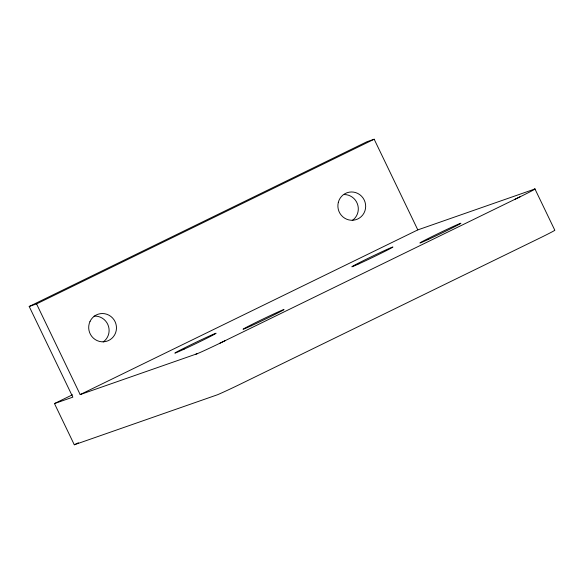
<?xml version="1.0" encoding="UTF-8"?>
<svg xmlns="http://www.w3.org/2000/svg" width="584" height="584" viewBox="0 0 584 584"><rect width="100%" height="100%" fill="white"/><g stroke="black" fill="none" stroke-linecap="round" stroke-linejoin="round"><path stroke-width="0.88" d="M225.555 340.465L218.978 343.677A24.265 0.591 -25.7 0 1 197.509 353.59L195.932 354.152M533.55 189.464L534.966 188.982L554.8 230.198A24.265 0.591 -25.7 0 1 541.324 237.323L238.812 384.885A24.265 0.591 -25.7 0 1 217.343 394.806L74.299 444.774L54.465 403.566L72.839 397.149L29.2 306.476L366.818 141.788L374.169 139.226L417.808 229.892L534.834 189.019M29.2 306.476L36.551 303.906L374.169 139.226M54.465 403.566L72.496 394.769M36.551 303.906L80.183 394.58L417.808 229.892M219.912 343.217L520.585 196.553M74.299 444.774L78.395 442.781M514.942 199.305L521.49 196.114A24.265 0.591 -25.7 0 0 534.966 188.982M80.183 394.58L197.217 353.707M94.053 316.134A14.184 13.855 70.7 0 1 103.171 341.969M344.297 194.545A14.184 13.855 70.7 0 1 352.247 220.496M90.002 321.485A14.184 13.855 70.7 0 0 103.755 341.793A14.184 13.855 70.7 0 0 113.982 319.762A14.184 13.855 70.7 0 0 90.002 321.485M338.318 202.392A14.184 13.855 70.7 0 0 355.495 219.81A14.184 13.855 70.7 0 0 361.511 196.173A14.184 13.855 70.7 0 0 338.318 202.392M251.215 325.821A22.878 0.562 -25.7 0 0 283.941 309.651A22.878 0.562 -25.7 0 0 255.208 322.835A22.878 0.562 -25.7 0 0 251.215 325.821M184.142 349.152A22.878 0.562 -25.7 0 0 216.058 333.318A22.878 0.562 -25.7 0 0 186.238 347.064A22.878 0.562 -25.7 0 0 184.142 349.152M358.81 263.88A22.878 0.562 -25.7 0 0 392.565 247.295A22.878 0.562 -25.7 0 0 365.599 259.559A22.878 0.562 -25.7 0 0 358.81 263.88M427.911 239.623A22.878 0.562 -25.7 0 0 460.769 223.402A22.878 0.562 -25.7 0 0 432.226 236.483A22.878 0.562 -25.7 0 0 427.911 239.623"/></g></svg>
